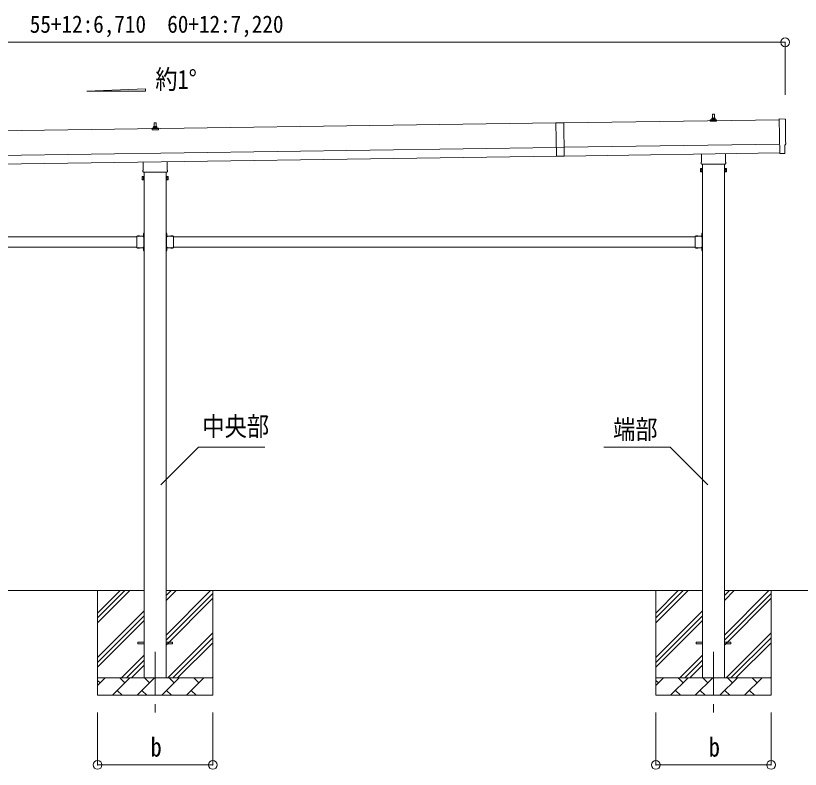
# Model space of a CAD drawing. Units: millimetres, scale not verified. Extents: x -88263 to 14131, y -29850 to 9646.
# Drawn here: x 4188 to 8685, y -704 to 3615 of the extents above; entities that cross this region are included whole.
import ezdxf
from ezdxf.enums import TextEntityAlignment as Align

# ---------------------------------------------------------------- set-up
doc = ezdxf.new("R2010")
doc.units = ezdxf.units.MM
doc.header["$LTSCALE"] = 50
doc.header["$PDMODE"] = 32
doc.header["$PDSIZE"] = 50
doc.linetypes.add('CHAIN1', pattern=[8, 5, -1, 1, -1])
doc.linetypes.add('USER8', pattern=[4, 3, -1])
for name, color, linetype, lineweight in [('0-2_建具', 4, 'Continuous', 9), ('0-4_設備', 7, 'Continuous', 9), ('0-6_手摺', 5, 'Continuous', 5), ('0-7_ハッチ', 6, 'Continuous', 9)]:
    doc.layers.add(name, color=color, linetype=linetype, lineweight=lineweight)
doc.styles.add('ＭＳ ゴシック', font='')
doc.styles.get('ＭＳ ゴシック').set_extended_font_data('MS Gothic')

msp = doc.modelspace()

# ---------------------------------------------------------------- linework, layer by layer
at = {"layer": '0-2_建具'}
for p, q in [((8564.75, 3018.01), (7329.38, 3000.37)), ((8168.9, 3009.97), (8168.9, 3017.68)), ((8169.29, 3018.47), (8205.02, 3018.47)), ((8169.67, 3018.65), (8176.39, 3020.28)), ((8176.77, 3020.47), (8197.54, 3020.47)), ((8177.15, 3021.25), (8177.15, 3025.47)), ((8178.15, 3025.47), (8196.15, 3025.47)), ((8181.15, 3025.47), (8181.88, 3048.99)), ((8182.88, 3049.97), (8191.43, 3049.97)), ((8192.43, 3048.99), (8193.15, 3025.47)), ((8197.15, 3021.25), (8197.15, 3025.47)), ((8204.64, 3018.65), (8197.92, 3020.28)), ((8205.4, 3009.97), (8205.4, 3017.68)), ((7284.38, 2999.72), (1409.43, 2915.8)), ((4968.9, 2961.4), (4968.9, 2969.11)), ((4969.29, 2969.9), (5005.02, 2969.9)), ((4969.67, 2970.08), (4976.39, 2971.71)), ((4976.77, 2971.9), (4997.54, 2971.9)), ((4977.15, 2972.68), (4977.15, 2976.9)), ((4978.15, 2976.9), (4996.15, 2976.9)), ((4981.15, 2976.9), (4981.88, 3000.42)), ((4982.88, 3001.4), (4991.43, 3001.4)), ((4992.43, 3000.42), (4993.15, 2976.9)), ((4997.15, 2972.68), (4997.15, 2976.9)), ((5004.64, 2970.08), (4997.92, 2971.71)), ((5005.4, 2961.4), (5005.4, 2969.11)), ((7284.37, 3000.72), (7287.11, 2808.74)), ((8205.4, 3009.97), (8168.9, 3009.97)), ((5005.4, 2961.4), (4968.9, 2961.4)), ((1411.43, 2775.81), (7286.38, 2859.74)), ((7331.4, 2858.88), (7286.41, 2858.24)), ((7331.38, 2860.38), (8566.75, 2878.03)), ((1412.15, 2725.82), (7287.1, 2809.74)), ((7332.11, 2809.39), (7287.11, 2808.74)), ((7332.09, 2810.39), (8567.47, 2828.03)), ((8118.85, 2775.98), (8118.85, 2821.63)), ((8255.45, 2823.58), (8255.45, 2775.98)), ((8567.51, 2825.27), (8567.52, 2824.27)), ((8587.15, 2824.55), (8594.07, 2825.01)), ((4918.85, 2730.26), (4918.85, 2775.91)), ((5055.45, 2777.86), (5055.45, 2730.26)), ((8117.15, 2767.21), (8117.15, 2772.71)), ((8255.09, 2763.71), (8119.22, 2763.71)), ((8124.65, 2763.71), (8124.65, -180.22)), ((8249.65, -180.22), (8249.65, 2763.71)), ((8257.15, 2772.71), (8257.15, 2767.21)), ((4917.15, 2721.49), (4917.15, 2726.99)), ((5055.09, 2717.99), (4919.22, 2717.99)), ((4924.65, 2717.99), (4924.65, -180.22)), ((5049.65, -180.22), (5049.65, 2717.99)), ((5057.15, 2726.99), (5057.15, 2721.49)), ((8113.15, 2737.71), (8113.91, 2739.02)), ((8113.15, 2737.71), (8113.15, 2720.71)), ((8113.15, 2720.71), (8113.91, 2719.39)), ((8120.15, 2734.11), (8113.91, 2734.11)), ((8120.15, 2724.3), (8113.91, 2724.3)), ((8120.15, 2719.39), (8113.91, 2719.39)), ((8122.65, 2720.01), (8120.15, 2720.01)), ((8251.65, 2720.01), (8254.15, 2720.01)), ((8254.15, 2734.11), (8260.39, 2734.11)), ((8254.15, 2724.3), (8260.39, 2724.3)), ((8254.15, 2719.39), (8260.39, 2719.39)), ((8261.15, 2737.71), (8260.39, 2739.02)), ((8261.15, 2720.71), (8260.39, 2719.39)), ((8261.15, 2737.71), (8261.15, 2720.71)), ((4913.15, 2691.99), (4913.91, 2693.31)), ((4913.15, 2691.99), (4913.15, 2674.99)), ((4913.15, 2674.99), (4913.91, 2673.68)), ((4920.15, 2688.4), (4913.91, 2688.4)), ((4920.15, 2678.58), (4913.91, 2678.58)), ((4920.15, 2673.68), (4913.91, 2673.68)), ((4922.65, 2674.29), (4920.15, 2674.29)), ((5051.65, 2674.29), (5054.15, 2674.29)), ((5054.15, 2688.4), (5060.39, 2688.4)), ((5054.15, 2678.58), (5060.39, 2678.58)), ((5054.15, 2673.68), (5060.39, 2673.68)), ((5061.15, 2691.99), (5060.39, 2693.31)), ((5061.15, 2674.99), (5060.39, 2673.68)), ((5061.15, 2691.99), (5061.15, 2674.99)), ((1891.65, 2347.78), (4882.65, 2347.78)), ((4882.65, 2350.78), (4882.65, 2284.78)), ((4882.65, 2350.78), (4922.65, 2350.78)), ((4885.75, 2351.29), (4885.75, 2350.78)), ((4885.75, 2350.78), (4897.55, 2350.78)), ((4922.14, 2366.68), (4922.65, 2366.68)), ((4922.65, 2370.78), (4924.65, 2370.78)), ((4922.65, 2370.78), (4922.65, 2350.78)), ((4922.65, 2366.68), (4922.65, 2354.88)), ((4924.65, 2363.78), (4922.65, 2363.78)), ((4924.65, 2357.78), (4922.65, 2357.78)), ((4922.65, 2346.78), (4922.65, 2288.78)), ((4924.65, 2370.78), (4924.65, 2350.78)), ((5051.65, 2370.78), (5049.65, 2370.78)), ((5049.65, 2370.78), (5049.65, 2350.78)), ((5049.65, 2363.78), (5051.65, 2363.78)), ((5049.65, 2357.78), (5051.65, 2357.78)), ((5051.65, 2370.78), (5051.65, 2350.78)), ((5052.16, 2366.68), (5051.65, 2366.68)), ((5051.65, 2366.68), (5051.65, 2354.88)), ((5091.65, 2350.78), (5051.65, 2350.78)), ((5051.65, 2346.78), (5051.65, 2288.78)), ((5088.55, 2350.78), (5076.75, 2350.78)), ((5088.55, 2351.29), (5088.55, 2350.78)), ((5091.65, 2350.78), (5091.65, 2284.78)), ((5091.65, 2347.78), (8082.65, 2347.78)), ((8082.65, 2350.78), (8082.65, 2284.78)), ((8082.65, 2350.78), (8122.65, 2350.78)), ((8085.75, 2351.29), (8085.75, 2350.78)), ((8085.75, 2350.78), (8097.55, 2350.78)), ((8122.14, 2366.68), (8122.65, 2366.68)), ((8122.65, 2370.78), (8124.65, 2370.78)), ((8122.65, 2370.78), (8122.65, 2350.78)), ((8122.65, 2366.68), (8122.65, 2354.88)), ((8124.65, 2363.78), (8122.65, 2363.78)), ((8124.65, 2357.78), (8122.65, 2357.78)), ((8122.65, 2346.78), (8122.65, 2288.78)), ((8124.65, 2370.78), (8124.65, 2350.78)), ((1891.65, 2287.78), (4882.65, 2287.78)), ((4882.65, 2284.78), (4922.65, 2284.78)), ((4885.75, 2284.27), (4885.75, 2284.78)), ((4885.75, 2284.78), (4897.55, 2284.78)), ((4918.65, 2287.78), (4924.15, 2287.78)), ((4922.65, 2286.78), (4918.65, 2286.78)), ((4922.14, 2280.68), (4922.65, 2280.68)), ((4922.65, 2284.78), (4922.65, 2264.78)), ((4922.65, 2280.68), (4922.65, 2268.88)), ((4924.65, 2277.78), (4922.65, 2277.78)), ((4924.65, 2271.78), (4922.65, 2271.78)), ((4922.65, 2264.78), (4924.65, 2264.78)), ((4924.65, 2284.78), (4924.65, 2264.78)), ((5049.65, 2284.78), (5049.65, 2264.78)), ((5049.65, 2277.78), (5051.65, 2277.78)), ((5049.65, 2271.78), (5051.65, 2271.78)), ((5051.65, 2264.78), (5049.65, 2264.78)), ((5055.65, 2287.78), (5050.15, 2287.78)), ((5051.65, 2286.78), (5055.65, 2286.78)), ((5051.65, 2284.78), (5051.65, 2264.78)), ((5091.65, 2284.78), (5051.65, 2284.78)), ((5052.16, 2280.68), (5051.65, 2280.68)), ((5051.65, 2280.68), (5051.65, 2268.88)), ((5088.55, 2284.78), (5076.75, 2284.78)), ((5088.55, 2284.27), (5088.55, 2284.78)), ((5091.65, 2287.78), (8082.65, 2287.78)), ((8082.65, 2284.78), (8122.65, 2284.78)), ((8085.75, 2284.27), (8085.75, 2284.78)), ((8085.75, 2284.78), (8097.55, 2284.78)), ((8118.65, 2287.78), (8124.15, 2287.78)), ((8122.65, 2286.78), (8118.65, 2286.78)), ((8122.14, 2280.68), (8122.65, 2280.68)), ((8122.65, 2284.78), (8122.65, 2264.78)), ((8122.65, 2280.68), (8122.65, 2268.88)), ((8124.65, 2277.78), (8122.65, 2277.78)), ((8124.65, 2271.78), (8122.65, 2271.78)), ((8122.65, 2264.78), (8124.65, 2264.78)), ((8124.65, 2284.78), (8124.65, 2264.78)), ((4887.15, 24.28), (4924.65, 24.28)), ((4887.15, 15.28), (4887.15, 24.28)), ((4887.15, 15.28), (4924.65, 15.28)), ((5049.65, 24.28), (5087.15, 24.28)), ((5049.65, 15.28), (5087.15, 15.28)), ((5087.15, 15.28), (5087.15, 24.28)), ((8087.15, 24.28), (8124.65, 24.28)), ((8087.15, 15.28), (8087.15, 24.28)), ((8087.15, 15.28), (8124.65, 15.28)), ((8249.65, 24.28), (8287.15, 24.28)), ((8249.65, 15.28), (8287.15, 15.28)), ((8287.15, 15.28), (8287.15, 24.28))]:
    msp.add_line(p, q, dxfattribs=at)
at = {"layer": '0-2_建具', "color": 7, "linetype": 'CHAIN1'}
for p, q in [((4987.15, -30.22), (4987.15, -379.22)), ((8187.15, -30.22), (8187.15, -379.22))]:
    msp.add_line(p, q, dxfattribs=at)
at = {"layer": '0-2_建具'}
for points in [[(8596.27, 3021.9), (8564.68, 3023.1), (8567.51, 2825.27)], [(7284.37, 3000.72), (7329.37, 3001.37), (7332.11, 2809.39)], [(8596.86, 2828.04), (8596.19, 2875.06), (8596.79, 2875.07)], [(8586.4, 2824.81), (8585.73, 2825.43), (8567.52, 2824.26)], [(8120.15, 2719.39), (8120.15, 2739.02), (8113.91, 2739.02)], [(8120.15, 2720.01), (8120.15, 2738.41), (8122.65, 2738.41)], [(8254.15, 2720.01), (8254.15, 2738.41), (8251.65, 2738.41)], [(8254.15, 2719.39), (8254.15, 2739.02), (8260.39, 2739.02)], [(4920.15, 2673.68), (4920.15, 2693.31), (4913.91, 2693.31)], [(4920.15, 2674.29), (4920.15, 2692.69), (4922.65, 2692.69)], [(5054.15, 2674.29), (5054.15, 2692.69), (5051.65, 2692.69)], [(5054.15, 2673.68), (5054.15, 2693.31), (5060.39, 2693.31)], [(4885.75, 2351.29), (4897.55, 2351.29), (4897.55, 2350.78)], [(4922.65, 2346.78), (4918.65, 2346.78), (4918.65, 2348.78), (4922.65, 2348.78)], [(4918.65, 2347.78), (4924.15, 2347.78), (4924.15, 2287.78)], [(4922.14, 2366.68), (4922.14, 2354.88), (4922.65, 2354.88)], [(5055.65, 2347.78), (5050.15, 2347.78), (5050.15, 2287.78)], [(5052.16, 2366.68), (5052.16, 2354.88), (5051.65, 2354.88)], [(5051.65, 2346.78), (5055.65, 2346.78), (5055.65, 2348.78), (5051.65, 2348.78)], [(5088.55, 2351.29), (5076.75, 2351.29), (5076.75, 2350.78)], [(8085.75, 2351.29), (8097.55, 2351.29), (8097.55, 2350.78)], [(8122.65, 2346.78), (8118.65, 2346.78), (8118.65, 2348.78), (8122.65, 2348.78)], [(8118.65, 2347.78), (8124.15, 2347.78), (8124.15, 2287.78)], [(8122.14, 2366.68), (8122.14, 2354.88), (8122.65, 2354.88)], [(4885.75, 2284.27), (4897.55, 2284.27), (4897.55, 2284.78)], [(4922.65, 2288.78), (4918.65, 2288.78), (4918.65, 2286.78)], [(4922.14, 2280.68), (4922.14, 2268.88), (4922.65, 2268.88)], [(5051.65, 2288.78), (5055.65, 2288.78), (5055.65, 2286.78)], [(5052.16, 2280.68), (5052.16, 2268.88), (5051.65, 2268.88)], [(5088.55, 2284.27), (5076.75, 2284.27), (5076.75, 2284.78)], [(8085.75, 2284.27), (8097.55, 2284.27), (8097.55, 2284.78)], [(8122.65, 2288.78), (8118.65, 2288.78), (8118.65, 2286.78)], [(8122.14, 2280.68), (8122.14, 2268.88), (8122.65, 2268.88)]]:
    msp.add_lwpolyline(points, dxfattribs=at)
for points in [[(8122.65, 2718.71), (8122.65, 2739.71), (8124.65, 2739.71), (8124.65, 2718.71)], [(8251.65, 2718.71), (8251.65, 2739.71), (8249.65, 2739.71), (8249.65, 2718.71)], [(4922.65, 2672.99), (4922.65, 2693.99), (4924.65, 2693.99), (4924.65, 2672.99)], [(5051.65, 2672.99), (5051.65, 2693.99), (5049.65, 2693.99), (5049.65, 2672.99)]]:
    msp.add_lwpolyline(points, close=True, dxfattribs=at)
at = {"layer": '0-2_建具', "linetype": 'USER8'}
for points in [[(4889.15, 2353.39), (4890.51, 2350.61), (4891.65, 2350)], [(4894.15, 2353.39), (4892.8, 2350.61), (4891.65, 2350)], [(4920.04, 2363.28), (4922.82, 2361.92), (4923.43, 2360.78)], [(4920.04, 2358.28), (4922.82, 2359.63), (4923.43, 2360.78)], [(5054.26, 2363.28), (5051.49, 2361.92), (5050.88, 2360.78)], [(5054.26, 2358.28), (5051.49, 2359.63), (5050.88, 2360.78)], [(5080.15, 2353.39), (5081.51, 2350.61), (5082.65, 2350)], [(5085.15, 2353.39), (5083.8, 2350.61), (5082.65, 2350)], [(8089.15, 2353.39), (8090.51, 2350.61), (8091.65, 2350)], [(8094.15, 2353.39), (8092.8, 2350.61), (8091.65, 2350)], [(8120.04, 2363.28), (8122.82, 2361.92), (8123.43, 2360.78)], [(8120.04, 2358.28), (8122.82, 2359.63), (8123.43, 2360.78)], [(4889.15, 2282.17), (4890.51, 2284.94), (4891.65, 2285.55)], [(4894.15, 2282.17), (4892.8, 2284.94), (4891.65, 2285.55)], [(4920.04, 2277.28), (4922.82, 2275.92), (4923.43, 2274.78)], [(4920.04, 2272.28), (4922.82, 2273.63), (4923.43, 2274.78)], [(5054.26, 2277.28), (5051.49, 2275.92), (5050.88, 2274.78)], [(5054.26, 2272.28), (5051.49, 2273.63), (5050.88, 2274.78)], [(5080.15, 2282.17), (5081.51, 2284.94), (5082.65, 2285.55)], [(5085.15, 2282.17), (5083.8, 2284.94), (5082.65, 2285.55)], [(8089.15, 2282.17), (8090.51, 2284.94), (8091.65, 2285.55)], [(8094.15, 2282.17), (8092.8, 2284.94), (8091.65, 2285.55)], [(8120.04, 2277.28), (8122.82, 2275.92), (8123.43, 2274.78)], [(8120.04, 2272.28), (8122.82, 2273.63), (8123.43, 2274.78)]]:
    msp.add_lwpolyline(points, dxfattribs=at)
at = {"layer": '0-2_建具'}
for centre, radius, start, end in [((8169.9, 3017.68), 1, 103.62699, 180), ((8176.15, 3021.25), 1, 283.62699, 0), ((8181.24, 3024.83), 4.13, 90, 171.17633), ((8178.15, 3024.47), 1, 90, 180), ((8182.88, 3048.97), 1, 90, 178.60509), ((8190.49, 3025.47), 4.83, 133.60282, 180), ((8183.82, 3025.47), 4.83, 0, 46.39718), ((8191.43, 3048.97), 1, 1.39491, 90), ((8193.07, 3024.83), 4.13, 8.82367, 90), ((8196.15, 3024.47), 1, 0, 90), ((8198.15, 3021.25), 1, 180, 256.37301), ((8204.4, 3017.68), 1, 0, 76.37301), ((4969.9, 2969.11), 1, 103.62699, 180), ((4976.15, 2972.68), 1, 283.62699, 0), ((4981.24, 2976.26), 4.13, 90, 171.17633), ((4978.15, 2975.9), 1, 90, 180), ((4982.88, 3000.4), 1, 90, 178.60509), ((4990.49, 2976.9), 4.83, 133.60282, 180), ((4983.82, 2976.9), 4.83, 0, 46.39718), ((4991.43, 3000.4), 1, 1.39491, 90), ((4993.07, 2976.26), 4.13, 8.82367, 90), ((4996.15, 2975.9), 1, 0, 90), ((4998.15, 2972.68), 1, 180, 256.37301), ((5004.4, 2969.11), 1, 0, 76.37301), ((8121.15, 2772.71), 4, 125.09963, 180), ((8121.15, 2767.21), 4, 180, 194.47751), ((8121.15, 2767.21), 4, 194.47751, 241.04498), ((8253.15, 2767.21), 4, 298.95502, 345.52249), ((8253.15, 2772.71), 4, 0, 54.90037), ((8253.15, 2767.21), 4, 345.52249, 360), ((4921.15, 2726.99), 4, 125.09963, 180), ((4921.15, 2721.49), 4, 180, 194.47751), ((4921.15, 2721.49), 4, 194.47751, 241.04498), ((5053.15, 2721.49), 4, 298.95502, 345.52249), ((5053.15, 2726.99), 4, 0, 54.90037), ((5053.15, 2721.49), 4, 345.52249, 360), ((8117.5, 2736.57), 4.34, 145.61575, 214.38425), ((8129.39, 2729.21), 16.24, 162.41205, 197.58795), ((8117.5, 2721.84), 4.34, 145.61575, 214.38425), ((8244.91, 2729.21), 16.24, 342.41205, 17.58795), ((8256.81, 2736.57), 4.34, 325.61575, 34.38425), ((8256.81, 2721.84), 4.34, 325.61575, 34.38425), ((4917.5, 2690.85), 4.34, 145.61575, 214.38425), ((4929.39, 2683.49), 16.24, 162.41205, 197.58795), ((4917.5, 2676.13), 4.34, 145.61575, 214.38425), ((5044.91, 2683.49), 16.24, 342.41205, 17.58795), ((5056.81, 2690.85), 4.34, 325.61575, 34.38425), ((5056.81, 2676.13), 4.34, 325.61575, 34.38425), ((4891.65, 2345.55), 8.23, 44.2189, 135.7811), ((4927.89, 2360.78), 8.23, 134.2189, 225.7811), ((4922.65, 2350.78), 2, 270, 0), ((5051.65, 2350.78), 2, 180, 270), ((5046.42, 2360.78), 8.23, 314.2189, 45.7811), ((5082.65, 2345.55), 8.23, 44.2189, 135.7811), ((8091.65, 2345.55), 8.23, 44.2189, 135.7811), ((8127.89, 2360.78), 8.23, 134.2189, 225.7811), ((8122.65, 2350.78), 2, 270, 0), ((4891.65, 2290.01), 8.23, 224.2189, 315.7811), ((4927.89, 2274.78), 8.23, 134.2189, 225.7811), ((4922.65, 2284.78), 2, 0, 90), ((5051.65, 2284.78), 2, 90, 180), ((5046.42, 2274.78), 8.23, 314.2189, 45.7811), ((5082.65, 2290.01), 8.23, 224.2189, 315.7811), ((8091.65, 2290.01), 8.23, 224.2189, 315.7811), ((8127.89, 2274.78), 8.23, 134.2189, 225.7811), ((8122.65, 2284.78), 2, 0, 90)]:
    msp.add_arc(centre, radius, start, end, dxfattribs=at)
for centre, major_axis, ratio, start_param, end_param in [((8596.16, 3018.9), (3, 0.04), 0.99863, 6.2683889, 7.8016218), ((13362.54, 3016.56), (-4762.89, -68.04), 0.99863, 6.2683889, 6.2976778), ((8596.73, 2879.47), (4.41, 0.06), 0.99863, 4.712389, 6.2976778), ((8587.08, 2825.54), (0.737, -0.68), 0.9974, 4.712389, 5.5252311), ((8593.86, 2828), (2.21, -2.04), 0.9974, 5.5252311, 7.0411395)]:
    msp.add_ellipse(centre, major_axis=major_axis, ratio=ratio, start_param=start_param, end_param=end_param, dxfattribs=at)
at = {"layer": '0-4_設備', "color": 4}
for p, q in [((4596.14, 3182.08), (4932.14, 3194.5)), ((4932.14, 3194.5), (4932.14, 3182.08)), ((4932.14, 3182.08), (4596.14, 3182.08))]:
    msp.add_line(p, q, dxfattribs=at)
at = {"layer": '0-4_設備'}
for p, q in [((4924.65, 319.78), (1849.65, 319.78)), ((4657.15, 319.78), (4657.15, -280.22)), ((4657.15, 134.73), (4842.2, 319.78)), ((4657.15, 163.01), (4813.92, 319.78)), ((4657.15, 191.3), (4785.64, 319.78)), ((5049.65, 64.68), (5304.75, 319.78)), ((5049.65, 262.67), (5106.76, 319.78)), ((5049.65, 290.95), (5078.48, 319.78)), ((8124.65, 319.78), (5049.65, 319.78)), ((5317.15, 319.78), (5317.15, -280.22)), ((7857.15, 319.78), (7857.15, -280.22)), ((7857.15, 134.73), (8042.2, 319.78)), ((7857.15, 163.01), (8013.92, 319.78)), ((7857.15, 191.3), (7985.64, 319.78)), ((8249.65, 64.68), (8504.75, 319.78)), ((8249.65, 262.67), (8306.76, 319.78)), ((8249.65, 290.95), (8278.48, 319.78)), ((8896.77, 319.78), (8249.65, 319.78)), ((8517.15, 319.78), (8517.15, -280.22)), ((5049.65, 36.39), (5317.15, 303.89)), ((5049.65, 8.11), (5317.15, 275.61)), ((8249.65, 36.39), (8517.15, 303.89)), ((8249.65, 8.11), (8517.15, 275.61)), ((4657.15, -63.26), (4924.65, 204.24)), ((7857.15, -63.26), (8124.65, 204.24)), ((4657.15, -91.55), (4924.65, 175.95)), ((4657.15, -119.83), (4924.65, 147.67)), ((7857.15, -91.55), (8124.65, 175.95)), ((7857.15, -119.83), (8124.65, 147.67)), ((5059.31, -180.22), (5317.15, 77.62)), ((5087.59, -180.22), (5317.15, 49.34)), ((8259.31, -180.22), (8517.15, 77.62)), ((8287.59, -180.22), (8517.15, 49.34)), ((5115.88, -180.22), (5317.15, 21.05)), ((8315.88, -180.22), (8517.15, 21.05)), ((4794.75, -180.22), (4924.65, -50.32)), ((4823.04, -180.22), (4924.65, -78.61)), ((7994.75, -180.22), (8124.65, -50.32)), ((8023.04, -180.22), (8124.65, -78.61)), ((4851.32, -180.22), (4924.65, -106.89)), ((8051.32, -180.22), (8124.65, -106.89)), ((5313.87, -180.22), (5317.15, -176.94)), ((8513.87, -180.22), (8517.15, -176.94)), ((4657.15, -180.22), (5317.15, -180.22)), ((4657.15, -223.12), (4700.05, -180.22)), ((4671.49, -208.78), (4657.15, -194.44)), ((4741.47, -280.22), (4841.47, -180.22)), ((4812.91, -208.78), (4784.36, -180.22)), ((4882.89, -280.22), (4982.89, -180.22)), ((4954.34, -208.78), (4925.78, -180.22)), ((5024.31, -280.22), (5124.31, -180.22)), ((5095.76, -208.78), (5067.2, -180.22)), ((5165.73, -280.22), (5265.73, -180.22)), ((5237.18, -208.78), (5208.62, -180.22)), ((7857.15, -180.22), (8517.15, -180.22)), ((7857.15, -223.12), (7900.05, -180.22)), ((7871.49, -208.78), (7857.15, -194.44)), ((7941.47, -280.22), (8041.47, -180.22)), ((8012.91, -208.78), (7984.36, -180.22)), ((8082.89, -280.22), (8182.89, -180.22)), ((8154.34, -208.78), (8125.78, -180.22)), ((8224.31, -280.22), (8324.31, -180.22)), ((8295.76, -208.78), (8267.2, -180.22)), ((8365.73, -280.22), (8465.73, -180.22)), ((8437.18, -208.78), (8408.62, -180.22)), ((4770.02, -251.67), (4798.57, -280.22)), ((4911.44, -251.67), (4940, -280.22)), ((5052.86, -251.67), (5081.42, -280.22)), ((5194.29, -251.67), (5222.84, -280.22)), ((7970.02, -251.67), (7998.57, -280.22)), ((8111.44, -251.67), (8140, -280.22)), ((8252.86, -251.67), (8281.42, -280.22)), ((8394.29, -251.67), (8422.84, -280.22)), ((5317.15, -280.22), (4657.15, -280.22)), ((8517.15, -280.22), (7857.15, -280.22))]:
    msp.add_line(p, q, dxfattribs=at)
at = {"layer": '0-6_手摺', "color": 6, "lineweight": 9}
for p, q in [((1378.15, 3462.01), (8598.15, 3462.01)), ((8598.15, 3462.01), (8598.15, 3162.01)), ((4657.15, -679.22), (4657.15, -379.22)), ((5317.15, -679.22), (5317.15, -379.22)), ((7857.15, -679.22), (7857.15, -379.22)), ((8517.15, -679.22), (8517.15, -379.22)), ((4657.15, -679.22), (5317.15, -679.22)), ((7857.15, -679.22), (8517.15, -679.22))]:
    msp.add_line(p, q, dxfattribs=at)
at = {"layer": '0-6_手摺', "color": 6}
for p in [(8598.15, 3462.01), (4657.15, -679.22), (5317.15, -679.22), (7857.15, -679.22), (8517.15, -679.22)]:
    msp.add_point(p, dxfattribs=at)
at = {"layer": '0-7_ハッチ'}
for points in [[(5616.1, 1141.85), (5234.79, 1141.85), (5018.78, 925.85)], [(7558.2, 1141.85), (7939.52, 1141.85), (8155.52, 925.85)]]:
    msp.add_lwpolyline(points, dxfattribs=at)

# ---------------------------------------------------------------- texts
at = {"layer": '0-4_設備', "style": 'ＭＳ ゴシック', "width": 0.85}
msp.add_text('約1°', height=110, dxfattribs=at).set_placement((4987.82, 3161.86), align=Align.BOTTOM_LEFT)
at = {"layer": '0-6_手摺', "color": 7, "style": 'ＭＳ ゴシック'}
for s, height, width, p in [('55+12:6,710\u300060+12:7,220', 98.97, 0.9, (4268.15, 3487.01)), ('b', 110, 0.85, (4960.9, -664.22)), ('b', 110, 0.85, (8160.9, -664.22))]:
    msp.add_text(s, height=height, dxfattribs=dict(at, width=width)).set_placement(p, align=Align.BOTTOM_LEFT)
at = {"layer": '0-7_ハッチ', "color": 7, "style": 'ＭＳ ゴシック', "width": 0.85}
for s, p in [('中央部', (5257.42, 1173.2)), ('端部', (7611.91, 1155.54))]:
    msp.add_text(s, height=110, dxfattribs=at).set_placement(p, align=Align.BOTTOM_LEFT)

doc.saveas('drawing.dxf')
